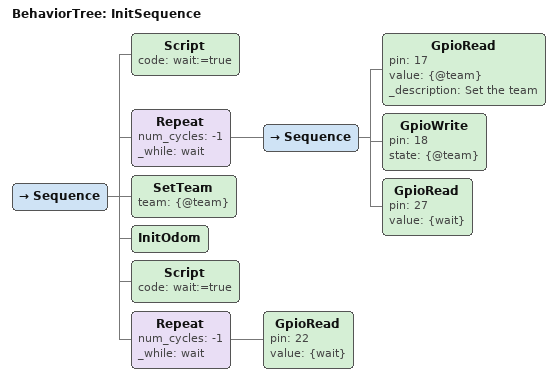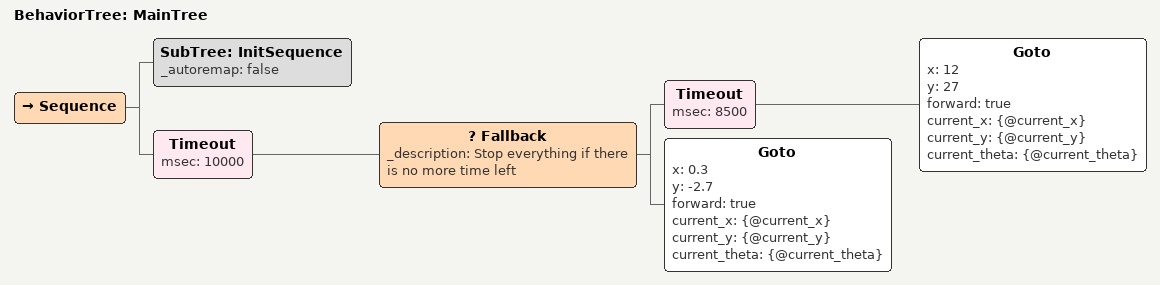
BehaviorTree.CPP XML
<?xml version="1.0" encoding="UTF-8"?>
<root BTCPP_format="4"
      main_tree_to_execute="MainTree">
  <BehaviorTree ID="InitSequence">
    <Sequence>
      <Script code="wait:=true"/>
      <Repeat num_cycles="-1"
              _while="wait">
        <Sequence>
          <GpioRead pin="17"
                    value="{@team}"
                    _description="Set the team"/>
          <GpioWrite pin="18"
                     state="{@team}"/>
          <GpioRead pin="27"
                    value="{wait}"/>
        </Sequence>
      </Repeat>
      <SetTeam team="{@team}"/>
      <InitOdom/>
      <Script code="wait:=true"/>
      <Repeat num_cycles="-1"
              _while="wait">
        <GpioRead pin="22"
                  value="{wait}"/>
      </Repeat>
    </Sequence>
  </BehaviorTree>

  <BehaviorTree ID="MainTree">
    <Sequence>
      <SubTree ID="InitSequence"
               _autoremap="false"/>
      <Timeout msec="10000">
        <Fallback _description="Stop everything if there is no more time left">
          <Timeout msec="8500">
            <Goto x="12"
                  y="27"
                  forward="true"
                  current_x="{@current_x}"
                  current_y="{@current_y}"
                  current_theta="{@current_theta}"/>
          </Timeout>
          <Goto x="0.3"
                y="-2.7"
                forward="true"
                current_x="{@current_x}"
                current_y="{@current_y}"
                current_theta="{@current_theta}"/>
        </Fallback>
      </Timeout>
    </Sequence>
  </BehaviorTree>

</root>
